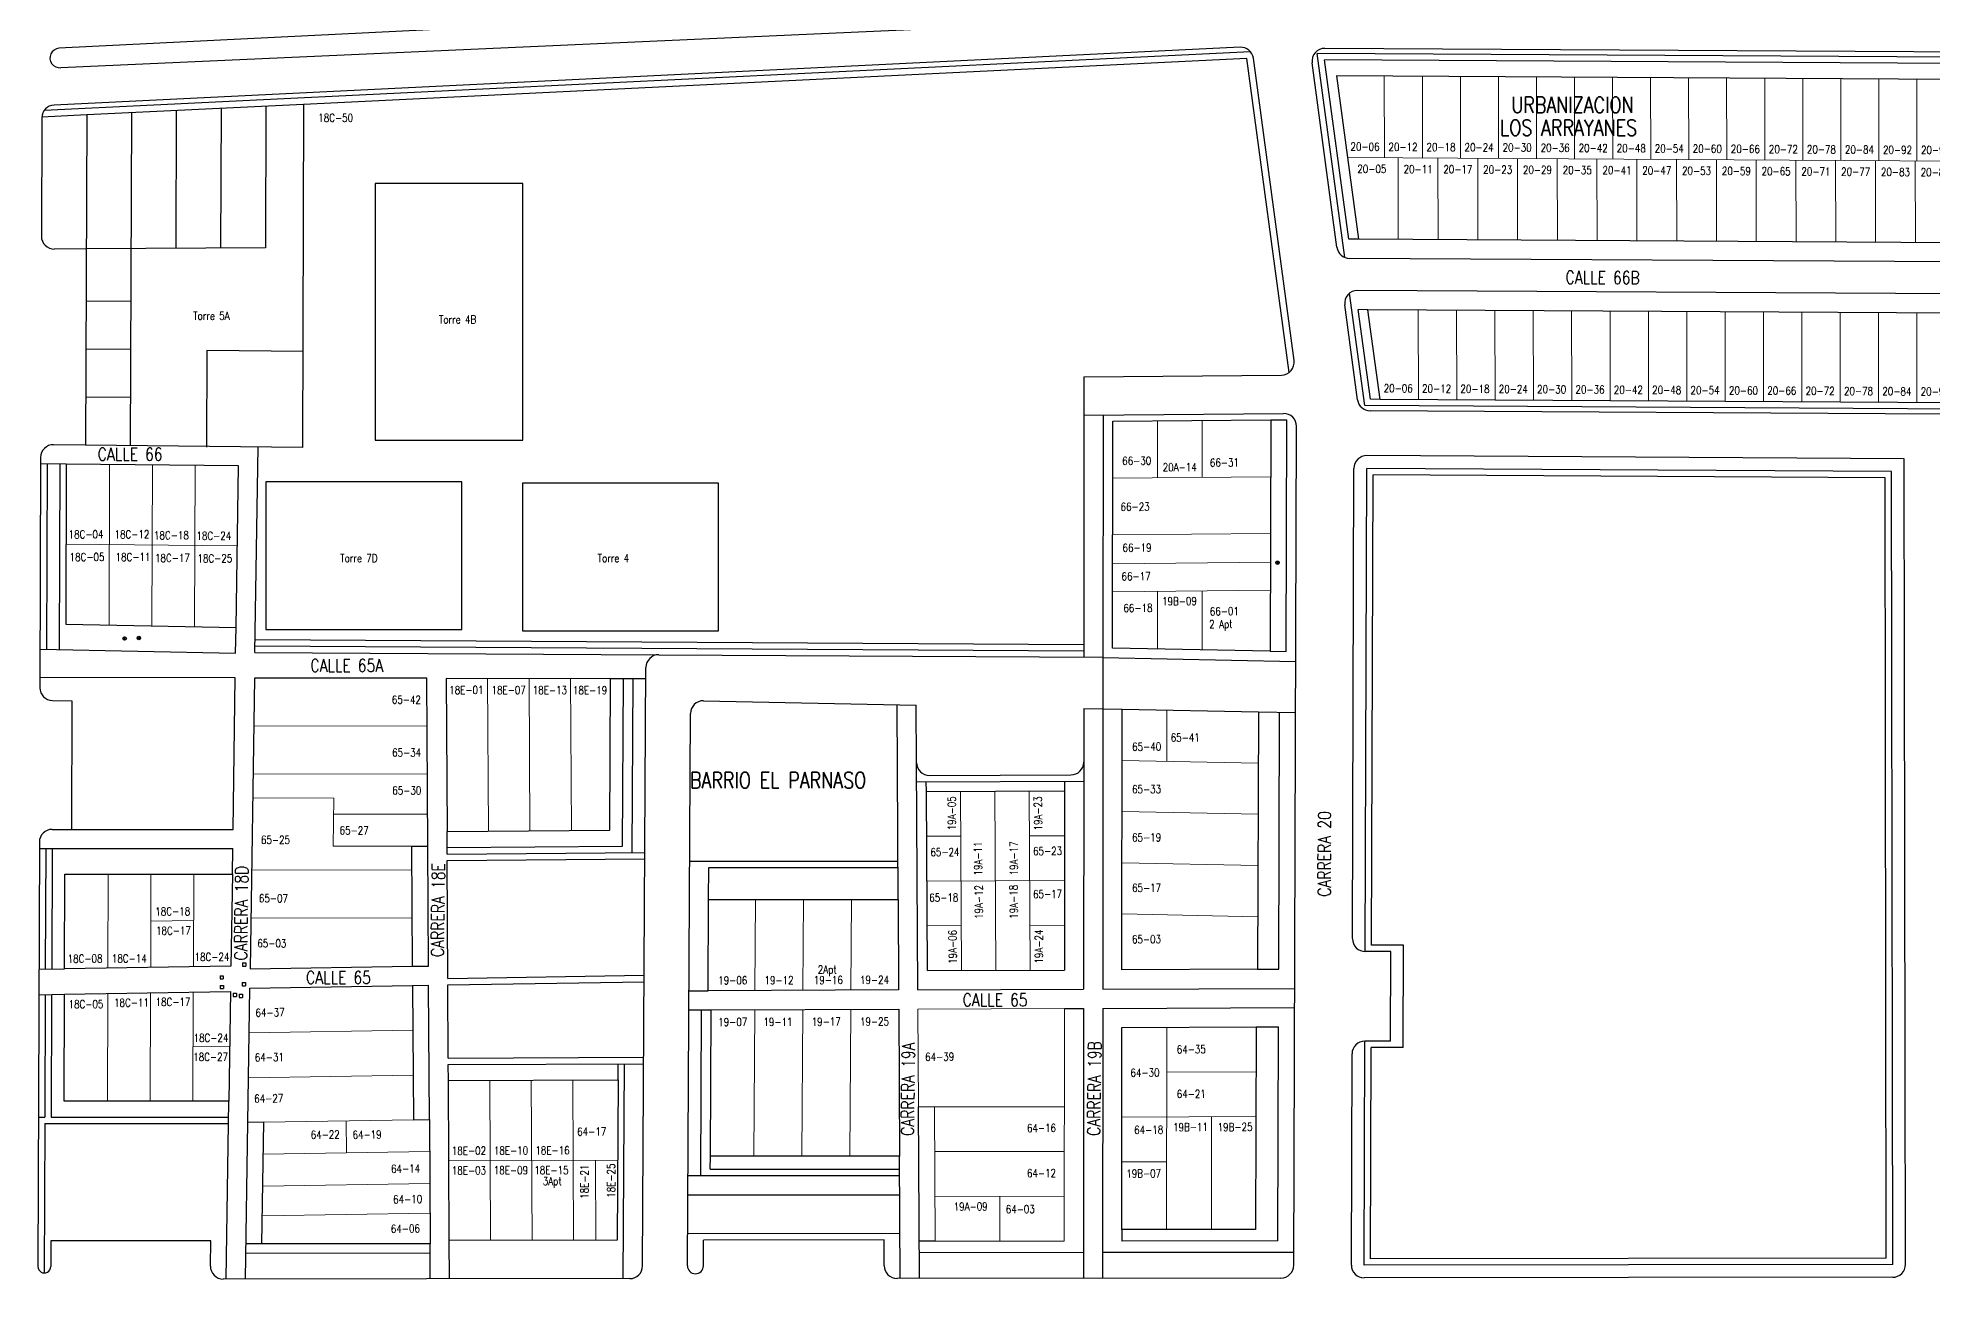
# Model space of a CAD drawing. Header units: millimetres. Extents: x 1022434 to 1024646, y 1272610 to 1274311.
# Drawn here: x 1023612.8 to 1023908.8, y 1273850.8 to 1274044.8 of the extents above; entities that cross this region are included whole.
import ezdxf
from ezdxf.enums import TextEntityAlignment as Align

# ---------------------------------------------------------------- set-up
doc = ezdxf.new("R2010")
doc.units = ezdxf.units.MM
doc.header["$MEASUREMENT"] = 0
for name, color, linetype in [('Nombre_Barrios', 7, 'Continuous'), ('NOMEN', 251, 'Continuous'), ('PLANIMETRIA', 8, 'Continuous')]:
    doc.layers.add(name, color=color, linetype=linetype)
doc.layers.add('NOMENCLATURA', color=23, linetype='Continuous', lineweight=0)
doc.layers.add('Planimetria_Varios', color=251, linetype='Continuous', lineweight=0)
doc.styles.add('BARRIO', font='simplex.shx', dxfattribs={"width": 0.8, "height": 2.5})
doc.styles.add('CALLE', font='simplex.shx', dxfattribs={"width": 0.8, "height": 2})
doc.styles.add('NOMEN', font='simplex.shx', dxfattribs={"width": 0.8, "height": 1.25})

# ---------------------------------------------------------------- blocks, each defined once
blk = doc.blocks.new('ARBOL')
for p, q in [((-0.2, -0.19), (0.2, 0.19)), ((0.19, -0.2), (-0.19, 0.2))]:
    blk.add_line(p, q)
blk.add_circle((0, 0), 0.275)
blk = doc.blocks.new('CAJA')
for p, q in [((-0.24, 0.25), (-0.24, -0.25)), ((-0.24, 0.25), (0.26, 0.25)), ((0.26, 0.25), (0.26, -0.25)), ((-0.24, -0.25), (0.26, -0.25))]:
    blk.add_line(p, q)

msp = doc.modelspace()

# ---------------------------------------------------------------- linework, layer by layer
at = {"layer": 'PLANIMETRIA', "linetype": 'Continuous'}
for p, q in [((1023796.74, 1274052.16), (1023616.09, 1274043.17)), ((1023796.94, 1274048.17), (1023616.38, 1274040.14)), ((1023802.28, 1274042.62), (1023613.77, 1274033.43)), ((1023800.64, 1274043.34), (1023615.33, 1274034.3)), ((1023801.72, 1274041.59), (1023654.31, 1274034.4)), ((1023808.32, 1273992.53), (1023801.72, 1274041.59)), ((1023809.08, 1273994.38), (1023802.72, 1274041.61)), ((1023912.32, 1274041.78), (1023812.71, 1274042.37)), ((1023817, 1274010.49), (1023812.71, 1274042.37)), ((1023912.32, 1274040.78), (1023813.86, 1274041.36)), ((1023817.63, 1274013.34), (1023813.86, 1274041.36)), ((1024105.32, 1274041.43), (1023813.9, 1274043.16)), ((1023815.78, 1274012.07), (1023811.9, 1274040.9)), ((1023815.71, 1274038.85), (1023819.14, 1274013.33)), ((1023912.33, 1274038.28), (1023815.71, 1274038.85)), ((1023613.43, 1274032.31), (1023613.36, 1274013.81)), ((1023620.43, 1274032.75), (1023613.43, 1274032.41)), ((1023620.43, 1274032.75), (1023620.25, 1273981.17)), ((1023654.31, 1274034.4), (1023620.43, 1274032.75)), ((1023627.43, 1274033.09), (1023627.25, 1273981.1)), ((1023634.43, 1274033.43), (1023634.36, 1274011.91)), ((1023641.43, 1274033.78), (1023641.36, 1274011.95)), ((1023648.43, 1274034.12), (1023648.36, 1274011.99)), ((1023654.31, 1274034.4), (1023654.13, 1273980.8)), ((1023665.53, 1274022.03), (1023665.53, 1273981.96)), ((1023688.6, 1274022.03), (1023665.53, 1274022.03)), ((1023688.6, 1273981.96), (1023688.6, 1274022.03)), ((1023620.36, 1274011.83), (1023615.37, 1274011.8)), ((1023648.36, 1274011.99), (1023620.36, 1274011.83)), ((1023819.14, 1274013.33), (1023817.63, 1274013.34)), ((1023912.37, 1274012.78), (1023819.14, 1274013.33)), ((1023912.37, 1274009.78), (1023817.75, 1274010.34)), ((1023627.33, 1274003.6), (1023620.33, 1274003.67)), ((1023818.99, 1273988.25), (1023816.99, 1274003.07)), ((1023820.12, 1273987.33), (1023817.75, 1274004.92)), ((1023912.38, 1274004.78), (1023818.99, 1274005.33)), ((1023820.63, 1274002.32), (1023819.11, 1274002.33)), ((1023821, 1273988.32), (1023819.11, 1274002.33)), ((1023912.38, 1274001.78), (1023820.63, 1274002.32)), ((1023822.51, 1273988.31), (1023820.63, 1274002.32)), ((1023627.3, 1273996.1), (1023620.3, 1273996.17)), ((1023639.18, 1273995.97), (1023639.13, 1273980.85)), ((1023654.29, 1273995.8), (1023639.18, 1273995.97)), ((1023776.24, 1273991.85), (1023807.12, 1273992.11)), ((1023776.24, 1273991.85), (1023776.24, 1273985.85)), ((1023627.28, 1273988.6), (1023620.28, 1273988.67)), ((1023822.51, 1273988.31), (1023821, 1273988.32)), ((1023912.41, 1273987.78), (1023822.51, 1273988.31)), ((1023776.24, 1273985.85), (1023776.22, 1273948.03)), ((1023776.24, 1273985.85), (1023807.45, 1273986.11)), ((1023779.24, 1273985.87), (1023779.22, 1273947.97)), ((1023780.74, 1273984.88), (1023805.47, 1273985.1)), ((1023805.47, 1273985.1), (1023805.35, 1273948.94)), ((1023805.47, 1273985.1), (1023807.97, 1273985.12)), ((1023807.85, 1273948.89), (1023807.97, 1273985.12)), ((1023913.41, 1273986.77), (1023820.12, 1273987.33)), ((1023910.42, 1273985.99), (1023820.96, 1273986.52)), ((1023780.72, 1273949.44), (1023780.74, 1273984.88)), ((1023809.03, 1273853.01), (1023809.46, 1273984.11)), ((1023613.24, 1273979.23), (1023613.12, 1273943.25)), ((1023620.25, 1273981.17), (1023615.27, 1273981.23)), ((1023654.13, 1273980.8), (1023620.25, 1273981.17)), ((1023646.71, 1273948.78), (1023647.2, 1273980.88)), ((1023665.53, 1273981.96), (1023688.6, 1273981.96)), ((1023904.42, 1273979.03), (1023820.45, 1273979.52)), ((1023617.24, 1273978.2), (1023613.24, 1273978.25)), ((1023614.24, 1273978.24), (1023614.14, 1273949.26)), ((1023616.24, 1273978.22), (1023616.14, 1273949.24)), ((1023818.2, 1273904.04), (1023818.44, 1273977.53)), ((1023820.19, 1273902.03), (1023820.44, 1273977.52)), ((1023902.42, 1273977.04), (1023820.44, 1273977.52)), ((1023821.19, 1273903.03), (1023821.44, 1273976.52)), ((1023901.42, 1273976.04), (1023821.44, 1273976.52)), ((1023902.61, 1273853.12), (1023902.42, 1273977.04)), ((1023904.61, 1273853.12), (1023904.42, 1273979.03)), ((1023901.61, 1273854.12), (1023901.42, 1273976.04)), ((1023643.71, 1273948.67), (1023643.77, 1273952.67)), ((1023646.73, 1273949.78), (1023776.22, 1273949.03)), ((1023646.74, 1273950.78), (1023776.22, 1273950.03)), ((1023613.14, 1273949.28), (1023643.71, 1273948.67)), ((1023646.71, 1273948.78), (1023709.82, 1273948.41)), ((1023709.82, 1273948.41), (1023779.22, 1273948.02)), ((1023779.22, 1273948.02), (1023779.21, 1273939.96)), ((1023779.22, 1273947.97), (1023809.34, 1273947.36)), ((1023805.35, 1273948.94), (1023780.72, 1273949.44)), ((1023805.35, 1273948.94), (1023807.85, 1273948.89)), ((1023643.65, 1273944.78), (1023613.13, 1273944.84)), ((1023643.3, 1273921.12), (1023643.65, 1273944.78)), ((1023707.8, 1273944.65), (1023702.3, 1273944.66)), ((1023704.16, 1273918.49), (1023704.3, 1273944.66)), ((1023705.65, 1273917.5), (1023705.8, 1273944.65)), ((1023707.29, 1273852.89), (1023707.81, 1273946.42)), ((1023615.08, 1273941.24), (1023618.11, 1273941.18)), ((1023618.11, 1273941.18), (1023618.04, 1273921.12)), ((1023716.81, 1273941.21), (1023750.05, 1273940.55)), ((1023747.22, 1273910.14), (1023747.05, 1273940.62)), ((1023714.29, 1273852.93), (1023714.77, 1273939.22)), ((1023750.1, 1273931.54), (1023750.05, 1273940.55)), ((1023776.21, 1273940.02), (1023779.21, 1273939.96)), ((1023776.21, 1273940.02), (1023776.21, 1273931.63)), ((1023779.21, 1273939.96), (1023779.19, 1273896.15)), ((1023779.21, 1273939.96), (1023782.21, 1273939.9)), ((1023782.19, 1273899.16), (1023782.21, 1273939.9)), ((1023782.21, 1273939.9), (1023803.52, 1273939.48)), ((1023803.52, 1273939.48), (1023803.38, 1273899.25)), ((1023803.52, 1273939.48), (1023809.32, 1273939.36)), ((1023806.68, 1273899.26), (1023806.82, 1273939.41)), ((1023750.3, 1273896.04), (1023750.1, 1273931.54)), ((1023752.11, 1273929.55), (1023774.22, 1273929.63)), ((1023776.21, 1273931.63), (1023776.19, 1273896.14)), ((1023750.12, 1273928.54), (1023776.21, 1273928.64)), ((1023751.63, 1273927.04), (1023751.62, 1273928.54)), ((1023751.63, 1273927.04), (1023773.21, 1273927.13)), ((1023751.78, 1273899.04), (1023751.63, 1273927.04)), ((1023773.21, 1273927.13), (1023773.19, 1273899.13)), ((1023773.21, 1273928.63), (1023773.21, 1273927.13)), ((1023615.04, 1273921.12), (1023618.04, 1273921.12)), ((1023618.04, 1273921.12), (1023643.3, 1273921.12)), ((1023676.75, 1273917.26), (1023676.73, 1273920.76)), ((1023613.04, 1273919.12), (1023612.81, 1273852.81)), ((1023613.03, 1273918.12), (1023643.25, 1273918.12)), ((1023614.03, 1273918.12), (1023613.97, 1273899.29)), ((1023615.03, 1273918.12), (1023614.97, 1273899.31)), ((1023643.19, 1273914.12), (1023643.25, 1273918.12)), ((1023673.85, 1273899.76), (1023673.74, 1273918.47)), ((1023676.75, 1273918.26), (1023704.16, 1273918.49)), ((1023676.75, 1273917.26), (1023707.65, 1273917.52)), ((1023676.76, 1273916.26), (1023707.66, 1273916.52)), ((1023676.86, 1273897.81), (1023676.76, 1273916.26)), ((1023714.64, 1273916.14), (1023747.19, 1273916.14)), ((1023717.61, 1273910.14), (1023717.64, 1273915.14)), ((1023717.64, 1273915.14), (1023747.19, 1273915.14)), ((1023826.19, 1273903.04), (1023821.19, 1273903.03)), ((1023826.14, 1273887.04), (1023826.19, 1273903.04)), ((1023612.97, 1273899.27), (1023616.97, 1273899.34)), ((1023671.35, 1273899.72), (1023673.85, 1273899.76)), ((1023803.38, 1273899.25), (1023782.19, 1273899.16)), ((1023803.38, 1273899.25), (1023806.68, 1273899.26)), ((1023803.38, 1273899.25), (1023803.38, 1273899.25)), ((1023824.19, 1273902.03), (1023820.2, 1273902.03)), ((1023824.14, 1273888.03), (1023824.19, 1273902.03)), ((1023671.36, 1273896.72), (1023673.86, 1273896.76)), ((1023673.98, 1273875.76), (1023673.86, 1273896.76)), ((1023676.86, 1273897.81), (1023707.54, 1273898.31)), ((1023676.86, 1273896.81), (1023707.54, 1273897.31)), ((1023676.92, 1273885.37), (1023676.86, 1273896.81)), ((1023751.78, 1273899.04), (1023773.19, 1273899.13)), ((1023779.19, 1273896.15), (1023809.18, 1273896.27)), ((1023612.95, 1273895.27), (1023616.95, 1273895.34)), ((1023613.95, 1273895.29), (1023613.89, 1273876.13)), ((1023614.95, 1273895.31), (1023614.89, 1273876.13)), ((1023714.53, 1273895.9), (1023717.52, 1273895.91)), ((1023750.3, 1273896.04), (1023776.19, 1273896.14)), ((1023779.19, 1273893.15), (1023809.17, 1273893.27)), ((1023714.51, 1273892.9), (1023718.01, 1273892.91)), ((1023716.37, 1273867.03), (1023716.51, 1273892.91)), ((1023773.19, 1273893.13), (1023776.19, 1273893.14)), ((1023776.19, 1273893.14), (1023776.17, 1273850.98)), ((1023779.19, 1273893.15), (1023779.17, 1273850.98)), ((1023803.15, 1273890.25), (1023806.65, 1273890.26)), ((1023806.54, 1273856.81), (1023806.65, 1273890.26)), ((1023820.03, 1273853.03), (1023820.14, 1273888.03)), ((1023824.14, 1273888.03), (1023820.14, 1273888.03)), ((1023676.92, 1273885.37), (1023707.47, 1273885.5)), ((1023676.93, 1273884.37), (1023707.46, 1273884.5)), ((1023676.94, 1273881.87), (1023676.93, 1273884.37)), ((1023703.45, 1273881.98), (1023703.46, 1273884.48)), ((1023704.28, 1273850.9), (1023704.46, 1273884.49)), ((1023818.03, 1273853.04), (1023818.14, 1273886.04)), ((1023821.03, 1273854.03), (1023821.14, 1273887.03)), ((1023826.14, 1273887.04), (1023821.14, 1273887.03)), ((1023642.24, 1273850.84), (1023642.66, 1273878.63)), ((1023612.89, 1273876.13), (1023613.89, 1273876.13)), ((1023614.89, 1273876.13), (1023642.62, 1273876.13)), ((1023750.55, 1273850.95), (1023750.4, 1273877.75)), ((1023613.88, 1273875.13), (1023613.8, 1273851.81)), ((1023613.88, 1273875.13), (1023642.6, 1273875.13)), ((1023645.24, 1273850.84), (1023645.61, 1273875.3)), ((1023717.87, 1273868.03), (1023717.88, 1273870.03)), ((1023747.55, 1273850.95), (1023747.44, 1273870.03)), ((1023714.39, 1273867.03), (1023747.42, 1273867.03)), ((1023717.87, 1273868.03), (1023747.46, 1273868.03)), ((1023714.38, 1273864.03), (1023747.44, 1273864.03)), ((1023747.51, 1273857.95), (1023714.32, 1273857.91)), ((1023782.17, 1273858.59), (1023782.17, 1273856.79)), ((1023614.82, 1273856.81), (1023614.81, 1273852.81)), ((1023639.83, 1273856.83), (1023614.82, 1273856.81)), ((1023639.77, 1273852.87), (1023639.83, 1273856.83)), ((1023674.09, 1273854.87), (1023645.3, 1273854.84)), ((1023647.82, 1273856.34), (1023645.32, 1273856.34)), ((1023674.11, 1273850.87), (1023674.08, 1273856.37)), ((1023677.11, 1273850.87), (1023677.08, 1273856.87)), ((1023716.79, 1273852.91), (1023716.81, 1273856.92)), ((1023745.02, 1273856.95), (1023716.81, 1273856.92)), ((1023745.04, 1273852.94), (1023745.02, 1273856.95)), ((1023753.02, 1273856.76), (1023750.52, 1273856.75)), ((1023776.17, 1273854.98), (1023750.53, 1273854.95)), ((1023809.03, 1273855.02), (1023779.17, 1273854.98)), ((1023806.54, 1273856.81), (1023782.17, 1273856.79)), ((1023902.61, 1273853.12), (1023820.03, 1273853.03)), ((1023901.61, 1273854.12), (1023821.03, 1273854.03)), ((1023705.29, 1273850.91), (1023641.77, 1273850.84)), ((1023807.03, 1273851.01), (1023747.04, 1273850.95)), ((1023902.62, 1273851.12), (1023820.03, 1273851.03))]:
    msp.add_line(p, q, dxfattribs=at)
for points in [[(1023643.77, 1273952.67), (1023644.15, 1273977.91), (1023617.24, 1273978.2), (1023617.15, 1273953.2)], [(1023648.43, 1273975.42), (1023648.43, 1273952.35), (1023679.06, 1273952.35), (1023679.06, 1273975.42)], [(1023688.52, 1273975.19), (1023688.52, 1273952.12), (1023719.15, 1273952.12), (1023719.15, 1273975.19)], [(1023671.35, 1273899.72), (1023671.24, 1273918.47), (1023673.74, 1273918.47), (1023673.6, 1273944.72), (1023646.65, 1273944.77), (1023645.97, 1273899.31)], [(1023702.17, 1273920.97), (1023702.3, 1273944.66), (1023676.6, 1273944.71), (1023676.73, 1273920.76)], [(1023616.97, 1273899.34), (1023617.02, 1273914.12), (1023643.19, 1273914.12), (1023642.98, 1273899.76)], [(1023717.53, 1273895.91), (1023717.61, 1273910.14), (1023747.22, 1273910.14), (1023747.3, 1273896.03)], [(1023645.61, 1273875.3), (1023645.92, 1273896.31), (1023671.36, 1273896.72), (1023671.48, 1273875.72), (1023673.98, 1273875.76), (1023674.08, 1273856.37), (1023647.82, 1273856.34), (1023648.11, 1273875.34), (1023645.61, 1273875.3)], [(1023616.9, 1273878.63), (1023616.95, 1273895.34), (1023642.92, 1273895.76), (1023642.66, 1273878.63)], [(1023717.88, 1273870.03), (1023718.01, 1273892.91), (1023747.32, 1273893.03), (1023747.44, 1273870.03)], [(1023676.94, 1273881.87), (1023703.45, 1273881.98), (1023703.31, 1273856.9), (1023677.08, 1273856.87), (1023676.94, 1273881.87)]]:
    msp.add_lwpolyline(points, close=True, dxfattribs=at)
msp.add_lwpolyline([(1023803.15, 1273890.25), (1023803.05, 1273858.61), (1023782.17, 1273858.59), (1023782.19, 1273890.16), (1023803.15, 1273890.25)], dxfattribs=at)
at = {"layer": 'PLANIMETRIA'}
msp.add_arc((1023616.21, 1274041.65), 1.52, 94.4347, 276.605, dxfattribs=at)
at = {"layer": 'PLANIMETRIA', "linetype": 'Continuous'}
for centre, radius, start, end in [((1023800.74, 1274041.34), 2, 7.667, 92.7914), ((1023813.88, 1274041.16), 2, 89.6594, 187.667), ((1023615.43, 1274032.31), 2, 92.7914, 179.8021), ((1023615.36, 1274013.8), 2, 179.8021, 270.3153), ((1023817.76, 1274012.34), 2, 187.667, 269.6594), ((1023818.98, 1274003.33), 2, 89.6594, 187.667), ((1023807.1, 1273994.11), 2, 270.4918, 7.667), ((1023820.97, 1273988.52), 2, 187.667, 269.6594), ((1023807.46, 1273984.11), 2, 359.8088, 90.4918), ((1023615.24, 1273979.23), 2, 89.3746, 179.8021), ((1023820.44, 1273977.52), 2, 89.6594, 179.8088), ((1023709.81, 1273946.41), 2, 89.6712, 179.6781), ((1023615.12, 1273943.24), 2, 179.8021, 268.8564), ((1023716.77, 1273939.21), 2, 88.8564, 179.6781), ((1023752.1, 1273931.55), 2, 180.3187, 270.2246), ((1023774.21, 1273931.63), 2, 270.2246, 359.9717), ((1023615.04, 1273919.12), 2, 90, 179.8021), ((1023820.2, 1273904.03), 2, 179.8088, 270.0617), ((1023820.14, 1273886.03), 2, 90.0617, 179.8088), ((1023613.81, 1273852.81), 1, 179.8021, 359.8021), ((1023641.77, 1273852.84), 2, 179.1376, 270.0617), ((1023705.29, 1273852.91), 2, 270.0617, 359.6781), ((1023715.54, 1273852.92), 1.25, 179.6781, 359.6781), ((1023747.04, 1273852.95), 2, 180.3187, 270.0617), ((1023807.03, 1273853.01), 2, 270.0617, 359.8088), ((1023820.03, 1273853.03), 2, 179.8088, 270.0617), ((1023902.61, 1273853.12), 2, 270.0617, 0.0886)]:
    msp.add_arc(centre, radius, start, end, dxfattribs=at)
at = {"layer": 'Planimetria_Varios', "linetype": 'Continuous'}
for p, q in [((1023823.2, 1274026.06), (1023823.18, 1274038.81)), ((1023829.15, 1274026.02), (1023829.13, 1274038.77)), ((1023835.09, 1274025.99), (1023835.07, 1274038.74)), ((1023841.03, 1274025.95), (1023841.01, 1274038.7)), ((1023846.97, 1274025.92), (1023846.95, 1274038.67)), ((1023852.92, 1274025.88), (1023852.9, 1274038.63)), ((1023858.86, 1274025.85), (1023858.84, 1274038.6)), ((1023864.8, 1274025.81), (1023864.78, 1274038.56)), ((1023870.75, 1274025.78), (1023870.73, 1274038.53)), ((1023876.69, 1274025.74), (1023876.67, 1274038.49)), ((1023882.63, 1274025.71), (1023882.61, 1274038.46)), ((1023888.58, 1274025.67), (1023888.56, 1274038.42)), ((1023894.52, 1274025.63), (1023894.5, 1274038.39)), ((1023900.46, 1274025.6), (1023900.44, 1274038.35)), ((1023906.4, 1274025.56), (1023906.39, 1274038.31)), ((1023912.35, 1274025.53), (1023817.43, 1274026.09)), ((1023825.36, 1274013.3), (1023825.34, 1274026.05)), ((1023831.57, 1274013.26), (1023831.55, 1274026.01)), ((1023837.79, 1274013.22), (1023837.77, 1274025.97)), ((1023844, 1274013.18), (1023843.98, 1274025.94)), ((1023850.22, 1274013.15), (1023850.2, 1274025.9)), ((1023856.43, 1274013.11), (1023856.41, 1274025.86)), ((1023862.65, 1274013.07), (1023862.63, 1274025.82)), ((1023868.86, 1274013.04), (1023868.84, 1274025.79)), ((1023875.08, 1274013), (1023875.06, 1274025.75)), ((1023881.29, 1274012.96), (1023881.27, 1274025.71)), ((1023887.51, 1274012.93), (1023887.49, 1274025.68)), ((1023893.72, 1274012.89), (1023893.7, 1274025.64)), ((1023899.94, 1274012.85), (1023899.92, 1274025.6)), ((1023906.15, 1274012.82), (1023906.13, 1274025.57)), ((1023828.48, 1274002.28), (1023828.5, 1273988.28)), ((1023834.47, 1274002.24), (1023834.5, 1273988.24)), ((1023840.47, 1274002.21), (1023840.49, 1273988.21)), ((1023846.46, 1274002.17), (1023846.48, 1273988.17)), ((1023852.45, 1274002.13), (1023852.48, 1273988.13)), ((1023858.45, 1274002.1), (1023858.47, 1273988.1)), ((1023864.44, 1274002.06), (1023864.46, 1273988.06)), ((1023870.43, 1274002.03), (1023870.45, 1273988.03)), ((1023876.43, 1274001.99), (1023876.45, 1273987.99)), ((1023882.42, 1274001.96), (1023882.44, 1273987.96)), ((1023888.41, 1274001.92), (1023888.43, 1273987.92)), ((1023894.41, 1274001.89), (1023894.43, 1273987.88)), ((1023900.4, 1274001.85), (1023900.42, 1273987.85)), ((1023906.39, 1274001.81), (1023906.41, 1273987.81)), ((1023787.73, 1273976.07), (1023787.74, 1273984.88)), ((1023794.73, 1273976.13), (1023794.74, 1273984.88)), ((1023624.02, 1273978.13), (1023623.94, 1273953.07)), ((1023630.7, 1273978.06), (1023630.61, 1273952.93)), ((1023637.37, 1273977.98), (1023637.28, 1273952.8)), ((1023780.73, 1273976.01), (1023805.44, 1273976.22)), ((1023780.73, 1273967.13), (1023805.41, 1273967.35)), ((1023643.96, 1273965.41), (1023617.2, 1273965.7)), ((1023780.73, 1273962.63), (1023805.45, 1273962.85)), ((1023780.72, 1273958.26), (1023805.38, 1273958.47)), ((1023794.72, 1273949.16), (1023794.72, 1273958.38)), ((1023787.72, 1273949.3), (1023787.72, 1273958.32)), ((1023683.21, 1273920.81), (1023683.08, 1273944.7)), ((1023689.68, 1273920.87), (1023689.55, 1273944.69)), ((1023696.16, 1273920.92), (1023696.03, 1273944.67)), ((1023789.21, 1273931.76), (1023789.21, 1273939.76)), ((1023673.64, 1273937.22), (1023646.54, 1273937.27)), ((1023782.21, 1273931.9), (1023803.49, 1273931.48)), ((1023673.68, 1273929.72), (1023646.43, 1273929.77)), ((1023659.06, 1273926), (1023646.32, 1273926.02)), ((1023658.94, 1273918.5), (1023659.06, 1273926)), ((1023757.13, 1273899.07), (1023756.98, 1273927.07)), ((1023762.48, 1273899.09), (1023762.33, 1273927.09)), ((1023767.83, 1273899.11), (1023767.68, 1273927.11)), ((1023673.72, 1273923.47), (1023659.02, 1273923.5)), ((1023782.21, 1273923.9), (1023803.46, 1273923.48)), ((1023751.67, 1273920.04), (1023757.02, 1273920.07)), ((1023767.72, 1273920.11), (1023773.2, 1273920.13)), ((1023671.24, 1273918.47), (1023658.94, 1273918.5)), ((1023623.8, 1273914.12), (1023623.75, 1273899.45)), ((1023630.48, 1273914.12), (1023630.43, 1273899.56)), ((1023637.15, 1273914.12), (1023637.1, 1273899.67)), ((1023671.26, 1273914.72), (1023646.2, 1273914.77)), ((1023782.2, 1273915.9), (1023803.44, 1273915.48)), ((1023751.73, 1273913.04), (1023773.14, 1273913.13)), ((1023724.84, 1273895.94), (1023724.92, 1273910.18)), ((1023732.34, 1273895.97), (1023732.41, 1273910.14)), ((1023739.84, 1273896), (1023739.91, 1273910.1)), ((1023630.45, 1273906.78), (1023637.13, 1273906.89)), ((1023671.31, 1273907.22), (1023646.09, 1273907.28)), ((1023751.74, 1273906.04), (1023757.09, 1273906.07)), ((1023767.79, 1273906.11), (1023773.2, 1273906.13)), ((1023782.2, 1273907.9), (1023803.41, 1273907.47)), ((1023623.74, 1273895.45), (1023623.68, 1273878.63)), ((1023630.41, 1273895.56), (1023630.35, 1273878.63)), ((1023637.09, 1273895.67), (1023637.03, 1273878.63)), ((1023724.69, 1273870.03), (1023724.82, 1273892.94)), ((1023732.19, 1273870.03), (1023732.32, 1273892.97)), ((1023739.69, 1273870.03), (1023739.82, 1273893)), ((1023645.82, 1273889.31), (1023671.4, 1273889.72)), ((1023789.19, 1273890.19), (1023789.17, 1273858.6)), ((1023637.06, 1273887.15), (1023642.79, 1273887.24)), ((1023645.71, 1273882.3), (1023671.44, 1273882.72)), ((1023683.55, 1273856.88), (1023683.42, 1273881.9)), ((1023690.03, 1273856.89), (1023689.89, 1273881.93)), ((1023696.5, 1273856.9), (1023696.37, 1273881.95)), ((1023789.19, 1273883.19), (1023803.13, 1273883.25)), ((1023648.11, 1273875.34), (1023671.48, 1273875.72)), ((1023661.02, 1273870.55), (1023660.99, 1273875.55)), ((1023773.18, 1273877.78), (1023752.9, 1273877.76)), ((1023782.18, 1273876.16), (1023803.11, 1273876.25)), ((1023796.18, 1273876.22), (1023796.17, 1273858.6)), ((1023648.03, 1273870.34), (1023674, 1273870.76)), ((1023773.18, 1273870.78), (1023753, 1273870.76)), ((1023677.01, 1273869.33), (1023703.38, 1273869.44)), ((1023700, 1273856.9), (1023699.94, 1273869.43)), ((1023782.18, 1273869.16), (1023789.18, 1273869.19)), ((1023647.96, 1273865.34), (1023674.03, 1273865.76)), ((1023773.18, 1273863.78), (1023753.01, 1273863.76)), ((1023763.09, 1273863.77), (1023763.09, 1273856.77)), ((1023647.89, 1273860.74), (1023674.06, 1273861.16))]:
    msp.add_line(p, q, dxfattribs=at)
msp.add_lwpolyline([(1023753.02, 1273856.76), (1023752.9, 1273877.76), (1023750.4, 1273877.75), (1023750.32, 1273893.04), (1023773.19, 1273893.13), (1023773.17, 1273856.78)], close=True, dxfattribs=at)

# ---------------------------------------------------------------- block references
at = {"layer": 'PLANIMETRIA', "linetype": 'Continuous'}
for name, p in [('ARBOL', (1023806.5, 1273962.8)), ('ARBOL', (1023626.36, 1273950.94)), ('ARBOL', (1023628.58, 1273951.01)), ('CAJA', (1023645.03, 1273899.99)), ('CAJA', (1023641.52, 1273897.99)), ('CAJA', (1023641.53, 1273896.48)), ('CAJA', (1023644.97, 1273896.92)), ('CAJA', (1023643.58, 1273895.27)), ('CAJA', (1023644.5, 1273895.1))]:
    msp.add_blockref(name, p, dxfattribs=at)

# ---------------------------------------------------------------- texts
at = {"layer": 'Nombre_Barrios', "linetype": 'Continuous', "style": 'BARRIO', "width": 0.8}
for s, p in [('URBANIZACION', (1023843.03, 1274033.07)), ('LOS ARRAYANES', (1023841.25, 1274029.51)), ('BARRIO EL PARNASO', (1023714.71, 1273927.55))]:
    msp.add_text(s, height=2.5, dxfattribs=at).set_placement(p)
at = {"layer": 'NOMEN', "linetype": 'Continuous', "style": 'NOMEN', "width": 0.8}
for s, rotation, p in [('18C-50', 359.8837, (1023656.61, 1274031.69)), ('Torre 5A', 359.8837, (1023637.07, 1274000.76)), ('Torre 4B', 359.8837, (1023675.47, 1274000.19)), ('66-30', 0.4918, (1023782.23, 1273978.07)), ('66-31', 0.4918, (1023795.93, 1273977.79)), ('20A-14', 0.4918, (1023788.56, 1273977.07)), ('66-23', 0.4918, (1023781.98, 1273970.89)), ('18C-04', 0.2246, (1023617.61, 1273966.58)), ('18C-12', 0.2246, (1023624.79, 1273966.58)), ('18C-18', 0.2246, (1023630.95, 1273966.43)), ('18C-24', 0.2246, (1023637.58, 1273966.36)), ('18C-05', 0.2246, (1023617.77, 1273963.04)), ('18C-11', 0.2246, (1023624.95, 1273963.04)), ('66-19', 0.4918, (1023782.28, 1273964.49)), ('18C-17', 0.2246, (1023631.11, 1273962.89)), ('18C-25', 0.2246, (1023637.74, 1273962.82)), ('Torre 7D', 359.8837, (1023660.04, 1273962.88)), ('Torre 4', 359.8837, (1023700.27, 1273962.88)), ('66-17', 0.4918, (1023782.13, 1273960.02)), ('66-18', 0.4918, (1023782.42, 1273955.07)), ('19B-09', 0.4918, (1023788.46, 1273956.13)), ('66-01', 0.4918, (1023795.92, 1273954.55)), ('2 Apt', 0.4918, (1023795.82, 1273952.56)), ('18E-01', 0.2246, (1023677.08, 1273942.26)), ('65-42', 359.8837, (1023668.11, 1273940.76)), ('18E-07', 0.2246, (1023683.69, 1273942.25)), ('18E-13', 0.2246, (1023690.13, 1273942.24)), ('18E-19', 0.2246, (1023696.41, 1273942.22)), ('65-40', 0.4918, (1023783.78, 1273933.39)), ('65-41', 0.4918, (1023789.81, 1273934.83)), ('65-34', 359.8837, (1023668.15, 1273932.5)), ('65-30', 359.8837, (1023668.18, 1273926.58)), ('65-33', 0.4918, (1023783.77, 1273926.75)), ('65-25', 359.8837, (1023647.66, 1273918.86)), ('65-27', 359.8837, (1023659.95, 1273920.33)), ('65-19', 0.4918, (1023783.77, 1273919.21)), ('65-17', 0.4918, (1023783.77, 1273911.34)), ('18C-18', 0.2246, (1023631.16, 1273907.66)), ('65-07', 359.8837, (1023647.34, 1273909.72)), ('18C-17', 0.2246, (1023631.27, 1273904.65)), ('65-03', 359.8837, (1023647.09, 1273902.69)), ('65-03', 0.4918, (1023783.76, 1273903.3)), ('18C-08', 0.2246, (1023617.46, 1273900.28)), ('18C-14', 0.2246, (1023624.37, 1273900.31)), ('18C-24', 0.2246, (1023637.29, 1273900.55)), ('2Apt', 0.2246, (1023734.67, 1273898.6)), ('19-06', 0.2246, (1023719.11, 1273896.89)), ('19-12', 0.2246, (1023726.33, 1273896.91)), ('19-16', 0.2246, (1023734.04, 1273896.94)), ('19-24', 0.2246, (1023741.26, 1273896.97)), ('18C-05', 0.2246, (1023617.6, 1273893.17)), ('18C-11', 0.2246, (1023624.71, 1273893.4)), ('18C-17', 0.2246, (1023631.2, 1273893.52)), ('64-37', 0.9297, (1023646.82, 1273891.84)), ('19-07', 0.2246, (1023719.11, 1273890.38)), ('19-11', 0.2246, (1023726.17, 1273890.4)), ('19-17', 0.2246, (1023733.71, 1273890.43)), ('19-25', 0.2246, (1023741.26, 1273890.46)), ('18C-24', 0.2246, (1023637.13, 1273887.91)), ('64-35', 0.4918, (1023790.75, 1273886.1)), ('18C-27', 0.2246, (1023637.08, 1273884.92)), ('64-31', 0.9297, (1023646.72, 1273884.85)), ('64-39', 0.4918, (1023751.44, 1273884.94)), ('64-30', 0.4918, (1023783.52, 1273882.45)), ('64-27', 0.9297, (1023646.62, 1273878.41)), ('64-21', 0.4918, (1023790.75, 1273879.14)), ('64-22', 0.9297, (1023655.44, 1273872.76)), ('64-19', 0.9297, (1023661.99, 1273872.76)), ('64-17', 0.2246, (1023697.08, 1273873.25)), ('64-16', 0.4918, (1023767.35, 1273873.8)), ('64-18', 0.4918, (1023784.11, 1273873.52)), ('19B-11', 0.4918, (1023790.18, 1273873.94)), ('19B-25', 0.4918, (1023797.15, 1273873.96)), ('18E-02', 0.2246, (1023677.48, 1273870.27)), ('18E-10', 0.2246, (1023684.05, 1273870.29)), ('18E-16', 0.2246, (1023690.54, 1273870.32)), ('64-14', 0.9297, (1023667.99, 1273867.43)), ('18E-03', 0.2246, (1023677.48, 1273867.18)), ('18E-09', 0.2246, (1023684.04, 1273867.21)), ('18E-15', 0.2246, (1023690.38, 1273867.23)), ('3Apt', 0.2246, (1023691.69, 1273865.53)), ('18E-21', 90.2246, (1023698.85, 1273863.38)), ('18E-25', 90.2246, (1023703, 1273863.54)), ('64-12', 0.4918, (1023767.35, 1273866.75)), ('19B-07', 0.4918, (1023782.87, 1273866.7)), ('64-10', 0.9297, (1023668.32, 1273862.66)), ('19A-09', 0.4918, (1023755.9, 1273861.53)), ('64-03', 0.4918, (1023764.03, 1273861.13)), ('64-06', 0.9297, (1023667.97, 1273858.07))]:
    msp.add_text(s, height=1.25, rotation=rotation, dxfattribs=at).set_placement(p)
at = {"layer": 'NOMEN', "style": 'NOMEN', "width": 0.8}
for s, p in [('20-06', (1023817.89, 1274027.19)), ('20-12', (1023823.83, 1274027.15)), ('20-18', (1023829.77, 1274027.12)), ('20-24', (1023835.71, 1274027.08)), ('20-30', (1023841.66, 1274027.05)), ('20-36', (1023847.6, 1274027.01)), ('20-42', (1023853.54, 1274026.97)), ('20-48', (1023859.49, 1274026.94)), ('20-54', (1023865.43, 1274026.9)), ('20-60', (1023871.37, 1274026.87)), ('20-66', (1023877.32, 1274026.83)), ('20-72', (1023883.26, 1274026.8)), ('20-78', (1023889.2, 1274026.76)), ('20-84', (1023895.14, 1274026.73)), ('20-92', (1023901.09, 1274026.69)), ('20-94', (1023907.03, 1274026.66)), ('20-05', (1023818.96, 1274023.71)), ('20-11', (1023826.19, 1274023.67)), ('20-17', (1023832.4, 1274023.64)), ('20-23', (1023838.62, 1274023.6)), ('20-29', (1023844.83, 1274023.56)), ('20-35', (1023851.05, 1274023.53)), ('20-41', (1023857.26, 1274023.49)), ('20-47', (1023863.48, 1274023.45)), ('20-53', (1023869.69, 1274023.41)), ('20-59', (1023875.91, 1274023.38)), ('20-65', (1023882.12, 1274023.34)), ('20-71', (1023888.34, 1274023.3)), ('20-77', (1023894.55, 1274023.27)), ('20-83', (1023900.77, 1274023.23)), ('20-89', (1023906.98, 1274023.19)), ('20-06', (1023823.08, 1273989.42)), ('20-12', (1023829.07, 1273989.38)), ('20-18', (1023835.07, 1273989.34)), ('20-24', (1023841.06, 1273989.31)), ('20-30', (1023847.05, 1273989.27)), ('20-36', (1023853.05, 1273989.24)), ('20-42', (1023859.04, 1273989.2)), ('20-48', (1023865.03, 1273989.17)), ('20-54', (1023871.02, 1273989.13)), ('20-60', (1023877.02, 1273989.09)), ('20-66', (1023883.01, 1273989.06)), ('20-72', (1023889, 1273989.02)), ('20-78', (1023895, 1273988.99)), ('20-84', (1023900.99, 1273988.95)), ('20-90', (1023906.98, 1273988.92))]:
    msp.add_text(s, height=1.25, rotation=359.6594, dxfattribs=at).set_placement(p)
at = {"layer": 'NOMEN', "linetype": 'Continuous', "style": 'NOMEN', "width": 0.8}
for s, rotation, p in [('19A-05', 90.4918, (1023756.21, 1273926.29)), ('19A-23', 90.4918, (1023769.68, 1273926.26)), ('65-24', 0.4918, (1023756.81, 1273916.96)), ('19A-11', 90.4918, (1023760.3, 1273919.22)), ('19A-17', 90.4918, (1023765.9, 1273919.25)), ('65-23', 0.4918, (1023772.84, 1273917.13)), ('65-18', 0.4918, (1023756.63, 1273909.85)), ('19A-12', 90.4918, (1023760.42, 1273912.43)), ('19A-18', 90.4918, (1023765.88, 1273912.45)), ('65-17', 0.4918, (1023772.84, 1273910.4)), ('19A-06', 90.4918, (1023756.33, 1273905.41)), ('19A-24', 90.4918, (1023769.8, 1273905.46))]:
    msp.add_text(s, height=1.25, rotation=rotation, dxfattribs=at).set_placement(p, align=Align.RIGHT)
at = {"layer": 'NOMENCLATURA', "style": 'CALLE', "width": 0.8}
for s, rotation, p in [('CALLE 66B', 359.6594, (1023851.49, 1274006.39)), ('CARRERA 20', 89.8088, (1023814.8, 1273910.59))]:
    msp.add_text(s, height=2, rotation=rotation, dxfattribs=at).set_placement(p)
at = {"layer": 'NOMENCLATURA', "linetype": 'Continuous', "style": 'CALLE', "width": 0.8}
for s, p in [('CALLE 66', (1023622.15, 1273978.74)), ('CALLE 65A', (1023655.38, 1273945.73)), ('CALLE 65', (1023654.7, 1273896.97)), ('CALLE 65', (1023757.29, 1273893.47))]:
    msp.add_text(s, height=2, dxfattribs=at).set_placement(p)
for s, p in [('CARRERA 18D', (1023645.5, 1273900.63)), ('CARRERA 18E', (1023676.23, 1273901.16)), ('CARRERA 19A', (1023749.67, 1273873.21)), ('CARRERA 19B', (1023778.77, 1273873.21))]:
    msp.add_text(s, height=2, rotation=89.3254, dxfattribs=at).set_placement(p)

doc.saveas('drawing.dxf')
